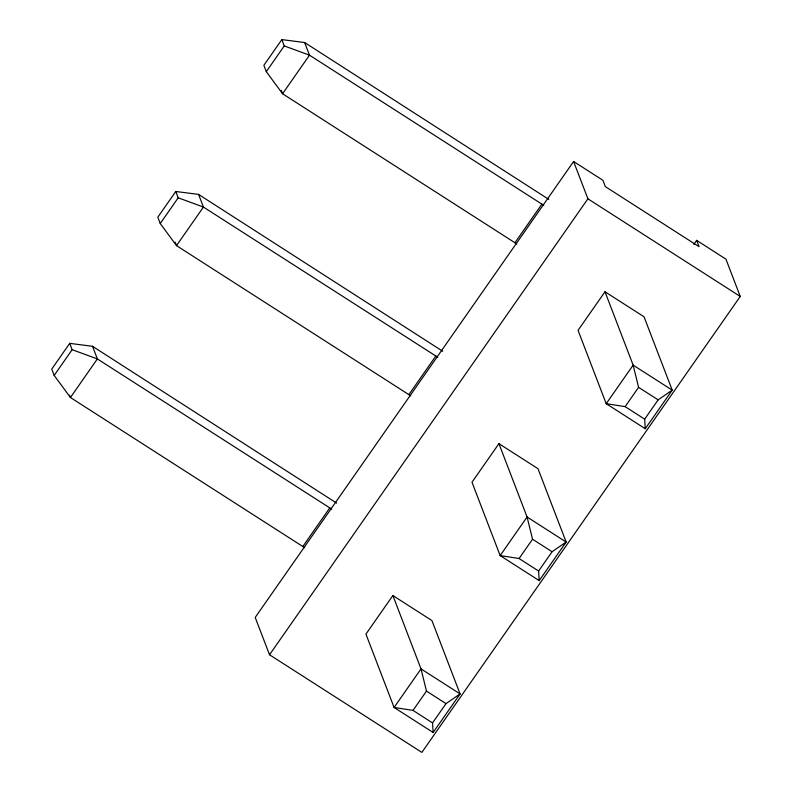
<?xml version="1.0" encoding="UTF-8"?>
<svg xmlns="http://www.w3.org/2000/svg" width="792" height="792" viewBox="0 0 792 792"><rect width="100%" height="100%" fill="white"/><g stroke="black" fill="none" stroke-linecap="round" stroke-linejoin="round"><path stroke-width="1.19" d="M336.669 503.148L92.516 346.292L69.716 343.362L51.757 369.082L54.183 375.408L70.439 397.515L304.712 547.727M442.728 351.262L198.574 194.406L175.775 191.486L157.816 217.196L160.241 223.522L176.497 245.629L410.771 395.852M548.787 199.386L304.643 42.53L281.833 39.6L263.875 65.32L266.3 71.646L282.556 93.753L516.829 243.966M54.183 375.408L72.141 349.688L69.716 343.362M160.241 223.522L178.2 197.802L175.775 191.486M266.3 71.646L284.259 45.926L281.833 39.6M176.497 245.629L203.435 207.059L198.574 194.406M302.841 546.47L329.779 507.89L331.65 509.147M408.9 394.594L435.838 356.014L437.709 357.271M514.958 242.708L541.896 204.128L543.767 205.385M696.633 240.362L699.059 246.688L605.316 186.605L602.89 180.279L573.596 161.509L255.202 617.453L269.527 654.766L421.859 752.4L740.243 296.455L725.927 259.142L696.633 240.362L693.802 244.421M269.527 654.766L587.912 198.812L573.596 161.509M392.872 595.534L365.934 634.105L394.089 707.464L433.145 732.491L460.083 693.921L431.927 620.562L392.872 595.534L421.027 668.884L426.482 691.109L446.015 703.623L460.083 693.921L421.027 668.884L394.089 707.464L413.018 710.394L432.541 722.918L433.145 732.491M498.93 443.649L471.992 482.229L500.148 555.578L539.203 580.615L566.151 542.035L537.986 468.686L498.93 443.649L527.086 516.998L532.541 539.223L552.073 551.747L566.151 542.035L527.086 516.998L500.148 555.578L519.077 558.518L538.609 571.032L539.203 580.615M604.989 291.763L578.051 330.343L606.207 403.692L645.262 428.729L672.21 390.149L644.044 316.8L604.989 291.763L633.145 365.122L638.599 387.347L658.132 399.861L672.21 390.149L633.145 365.122L606.207 403.692L625.136 406.633L644.668 419.156L645.262 428.729M413.018 710.394L426.482 691.109M519.077 558.518L532.541 539.223M625.136 406.633L638.599 387.347M432.541 722.918L446.015 703.623M538.609 571.032L552.073 551.747M644.668 419.156L658.132 399.861M284.259 45.926L309.494 55.173L541.896 204.128M178.2 197.802L203.435 207.059L435.838 356.014M72.141 349.688L97.376 358.934L329.779 507.89M587.912 198.812L740.243 296.455M304.643 42.53L309.494 55.173L282.556 93.753L281.229 90.298M175.171 242.184L176.052 244.48M92.516 346.292L97.376 358.934L70.439 397.515L69.557 395.218"/></g></svg>
